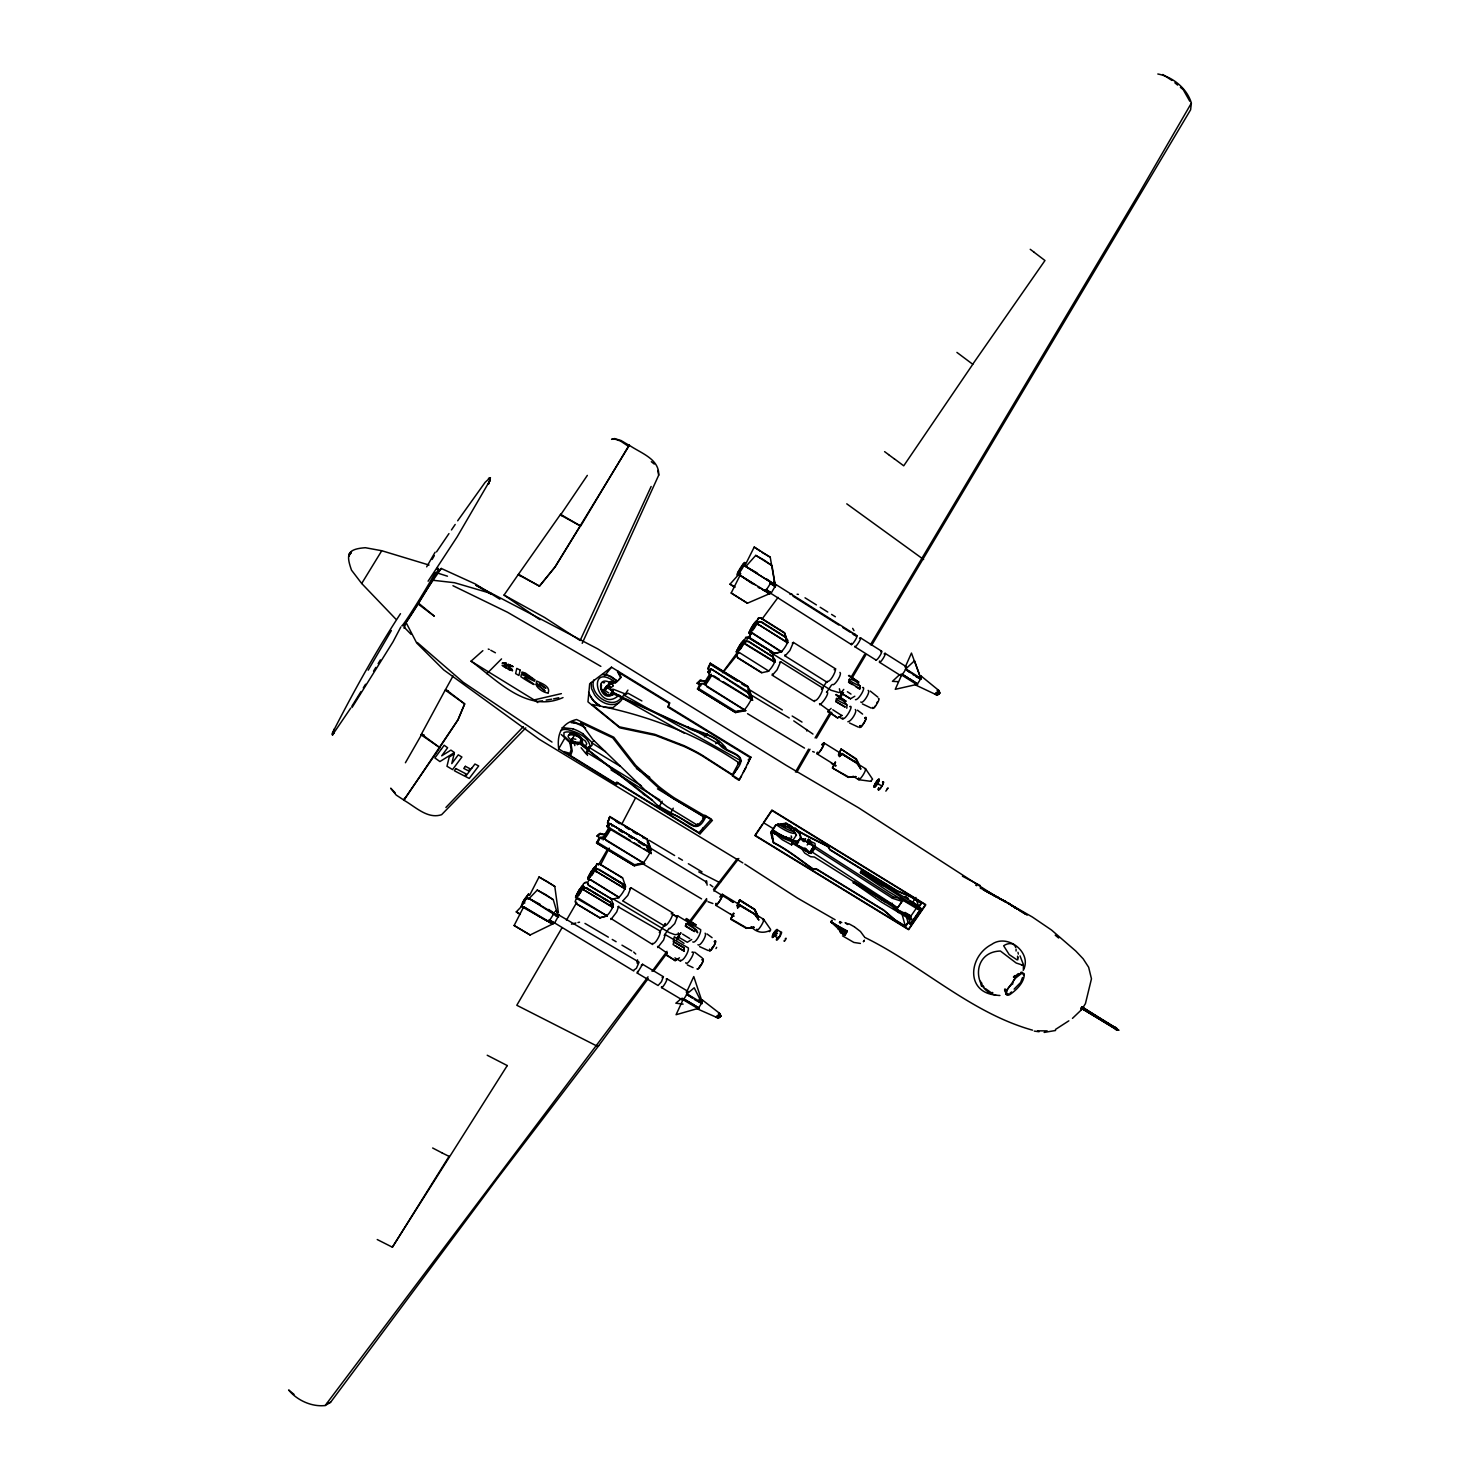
<?xml version="1.0" encoding="UTF-8"?>
<svg xmlns="http://www.w3.org/2000/svg" width="1480" height="1480" viewBox="0 0 1480 1480"><rect width="100%" height="100%" fill="white"/><g stroke="black" fill="none" stroke-linecap="round" stroke-linejoin="round"><path stroke-width="1.5" d="M568.949 734.709L570.744 733.007L574.554 733.71M809.32 853.165L813.834 846.246L800.569 837.846L796.055 844.525L809.32 853.165L813.834 846.246M777 834.128L772.357 831.427L782.273 839.752L791.671 844.895L791.689 843.156L798.534 842.712L782.772 836.515M791.671 844.895L791.948 840.011M429.052 565.046L381.84 550.745L365.338 547.711C347.449 549.062 345.784 554.149 351.519 570.17L361.694 583.49L395.771 619.047M350.131 553.687L351.371 551.707L348.743 555.981L351.426 551.596M591.168 682.484L591.556 688.626L594.646 694.916A17.908 12.95 39.9 0 0 603.082 702.26C609.113 705.646 618.714 705.923 622.229 698.856M697.931 944.74C699.855 947.274 707.311 935.305 705.146 933.177M846.764 708.236C849.372 697.949 821.881 694.12 847.115 704.924M776.612 939.134L779.812 936.507L780.571 932.548M692.77 941.928C695.119 943.981 701.168 933.584 700.706 929.718L677.692 915.861L675.601 916.49M855.94 686.812L859.621 689.07C863.136 679.376 834.165 674.288 859.843 686.035M859.621 689.07L859.991 685.721M769.285 931.66C774.614 926.388 762.163 938.894 751.1 926.647M678.321 932.881L678.21 934.158L674.973 934.713L669.163 932.548L612.702 898.656M680.523 960.187C682.743 962.111 689.088 951.807 688.385 947.977L664.871 934.435M1082.176 1008.195L1081.14 1009.674L1082.25 1008.842M1118.806 1030.136L1083.157 1008.306M588.966 749.139L580.16 741.517M669.7 928.737L674.751 923.594L677.692 915.861M1000.887 899.322L999.925 898.601M657.527 946.404L667.258 953.286M770.34 593.054L851.463 644.614M872.404 707.422L872.516 708.439M652.495 943.389C654.715 945.332 660.691 934.805 660.413 931.179L617.937 906.667M673.234 941.613L674.307 936.785L684.001 943.334M701.039 1000.813A5.125 0.999 -59.3 0 1 701.465 1003.273A5.125 0.999 -59.3 0 1 697.099 1008.768L716.487 1017.333L718.207 1015.465L719.114 1012.949L702.371 999.981M348.743 555.981L350.704 552.817L348.707 556.036L349.039 554.057M717.079 1017.408A3.663 3.441 -4.1 0 1 716.431 1017.186L716.783 1015.964M859.936 726.421L860.454 727.309A5.679 1.091 -58 0 0 862.748 724.885A5.772 1.11 -58 0 0 864.524 722.185A5.772 1.11 -58 0 0 865.596 717.745A5.679 1.091 -58 0 0 864.949 718.226M1157.822 74C1172.456 76.627 1187.201 88.504 1191.363 103.138L1190.605 109.779L871.776 645.077M860.75 702.001C862.581 704.869 871.073 691.53 868.131 690.383M859.584 726.476L859.677 727.513A5.957 1.147 -58 0 0 862.562 724.83A5.957 1.147 -58 0 0 865.726 719.336M860.454 872.682L861.249 870.98L917.896 905.464L919.043 908.48L918.322 909.516L888.426 891.534L860.454 872.682L861.249 870.98M905.02 912.402L910.718 915.861L911.125 919.95L881.248 902.005L853.387 882.505L854.108 881.451L893.643 905.501M853.312 883.172L854.108 881.451M1023.383 969.086L1023.365 964.516L1021.552 965.238M842.749 717.911C843.97 722.518 854.885 704.018 849.687 706.607M832.278 684.482C834.276 686.887 842.62 673.678 839.918 672.401M610.815 918.433L652.643 944.536M827.172 681.337C829.725 682.872 835.645 672.752 835.571 668.868L793.391 642.413L792.299 643.097M819.495 703.629L829.263 710.77M605.745 915.38C607.299 917.804 615.495 904.169 612.905 903.577M814.389 700.484C816.886 702.149 822.825 691.937 822.769 688.071L780.626 661.726L779.535 662.393M579.587 889.184L575.942 896.954L582.399 885.984L579.809 889.036M633.791 970.14L636.4 968.29L639.101 962.185L558.663 914.899M785.048 654.715L785.085 655.955L827.283 682.373M605.93 689.754L610.611 681.503L612.923 681.096L615.606 683.094M779.793 652.144C782.273 653.106 790.949 638.676 786.916 640.119M772.32 673.974L772.32 675.25L814.5 701.557M735.782 711.491L735.579 712.565L697.487 688.977L700.059 683.779L706.053 683.353L705.22 685.037L745.754 710.622L735.579 712.565L697.487 688.977L698.782 688.57L735.782 711.491L745.014 709.734M777.537 937.746L778.795 937.099L777.518 937.784L774.78 936.119L775.132 934.472L776.612 935.379M643.856 862.711L634.568 864.746L634.365 865.8L596.533 842.971L599.215 837.643L605.227 837.07L604.34 838.809L644.614 863.58L634.365 865.8L596.533 842.971L600.436 837.403M767.047 671.421C769.489 672.438 778.129 658.082 774.17 659.396M520.165 670.088L518.907 675.49L515.632 673.585L516.798 668.387L519.98 669.996M1023.476 974.932C1022.217 968.549 1011.913 980.26 1012.708 984.015C1009.878 984.552 1001.423 996.355 1008.935 993.857M908.85 902.837L902.948 900.081L896.547 909.368L910.94 916.046L917.323 906.796M749.398 632.589L749.565 631.793A7.326 1.036 -58 0 1 751.692 627.446L752.821 625.596A7.326 1.036 -58 0 1 757.298 620.657A7.326 1.036 -58 0 1 753.487 628.427A7.326 1.036 -58 0 1 749.361 632.645M404.577 627.132L404.17 628.297L405.983 622.396L418.489 603.119L434.343 616.198L417.989 603.933C424.908 591.445 433.381 580.03 441.243 568.449L475.395 584.027L499.907 599.234M610.334 828.023L604.802 836.811L609.575 828.245M736.67 651.94L736.855 651.145A7.308 1.036 -58.1 0 1 738.982 646.779L740.111 644.947M684.186 950.678L683.779 947.533L673.807 941.928L673.123 944.591L684.019 951.011L674.954 945.646M1004.883 991.711L1005.161 990.416M696.433 929.736C701.909 941.428 687.83 914.585 685.407 926.24L694.49 931.605M686.11 923.557L685.555 925.907L694.657 931.272M915.676 685.037L935.36 694.342L937.34 692.122L938.172 689.939L921.318 676.212M935.563 694.268A3.774 3.441 59.9 0 0 939.319 693.732L939.264 693.75A3.774 3.663 -84.2 0 1 935.36 694.342L935.49 693.177M627.927 690.068L625.356 693.972L613.497 689.31C610.37 688.477 615.791 692.326 610.426 694.065M554.038 922.577L633.773 971.01M814.814 848.318L815.258 846.579L893.643 897.047L898.638 898.138L901.209 901.135L892.459 898.286L814.814 848.318L811.077 853.405L804.898 848.003M815.351 847.096L814.962 843.415L807.692 840.085L815.351 847.096L811.077 853.405M844.932 707.107L835.738 701.502L836.681 698.43M1004.55 990.139L1004.902 988.936L1006.973 990.139L1006.382 994.615A14.504 4.181 -51.1 0 0 1009.786 994.615C1016.538 990.028 1024.364 982.369 1024.308 973.97A14.504 4.181 -51.1 0 0 1020.96 973.895L1015.28 978.317L1006.973 990.139M849.538 679.209L848.577 682.298L852.258 684.555M685.777 962.703C686.665 967.402 697.173 949.735 691.937 952.195M810.078 842.693L810.078 841.695M767.343 590.724L766.844 592.351L769.378 593.758L769.97 592.204L768.657 591.463L768.101 593.054L771.284 592.943L776.094 584.655L775.076 585.211L770.229 557.183L754.226 547.063L745.476 564.509L743.682 563.38L738.095 573.204L743.866 564.343L742.904 564.916L744.699 566.045M601.528 685.203C599.345 691.734 609.187 698.597 614.404 693.843M665.112 923.816C664.52 929.995 673.77 915.917 672.641 912.827L630.924 887.704L629.555 888.777M754.005 927.368L746.272 928.312L754.005 927.368L746.272 928.312L730.695 919.265L733.507 913.16M848.151 777.333L855.829 776.612L848.151 777.333L832.463 767.99L835.164 762.034M553.946 923.409L550.708 920.949L548.877 922.003L553.354 922.28L552.595 924.02L549.135 921.744L549.746 919.931L547.97 921.004L523.716 906.796L514.134 925.5L530.118 934.99L554.556 923.058L559.292 914.548M550.708 920.949L550.116 922.669L552.595 924.02L521.108 906.26L524.216 899.415M457.671 520.793L485.107 482.369L489.917 477.948A7.659 4.588 33.8 0 0 489.954 479.649L488.696 483.96L490.416 477.688L488.437 478.373M637.566 971.398L637.251 973.082L658.082 985.514L661.468 981.702L663.391 976.708L642.579 964.276L641.303 965.164M759.37 587.468L769.378 593.758L767.047 592.111L767.658 590.39L766.437 589.54L764.698 590.483L740.055 575.313L731.194 593.018L747.418 603.211L771.284 592.943L763.051 590.187M550.283 922.503L550.949 920.708M589.947 876.845L594.312 869.759M551.356 923.354L554.556 923.058L551.356 923.354L551.985 921.67M582.473 888.74L581.751 890.424M770.451 593.61L771.284 592.943L768.213 592.943L768.86 591.241M1022.532 977.485L1020.627 982.498L1014.133 989.121M400.488 613.682C375.384 652.125 353.017 692.659 332.131 733.562A7.567 2.96 30 0 0 332.334 734.746L334.184 732.97M490.25 479.983L457.117 536.907L428.09 581.215M871.221 780.737L872.553 779.146L865.615 768.879M743.811 643.319L741.721 647.315M784.234 940.429C783.29 943.889 787.971 936.23 785.27 938.69M551.448 923.261L552.151 921.485M730.251 900.34L714.637 890.812M844.581 931.586L844.84 935.323L844.303 931.993L838.068 929.052L838.753 928.108L844.581 931.586L845.561 934.195L847.189 930.92L830.965 922.262L832.019 920.209L830.909 921.874L840.566 930.865M1023.217 970.38C1032.744 952.861 1007.547 932.937 991.674 944.425C968.827 956.062 965.201 991.97 995.633 995.078M333.999 729.252L332.63 735.042M838.642 928.33L840.585 932.529L839.438 927.054L847.356 931.568M877.529 782.532L878.639 780.071M587.486 755.466L586.376 752.136L588.596 747.123L620.083 766.196M752.562 700.318L748.899 692.381L710.77 668.701L708.032 671.643L710.64 676.379L711.529 675.417L752.562 700.318L751.859 697.913A8.806 1.369 -58.2 0 0 751.581 695.841L750.934 696.396M669.182 704.369L668.202 706.478L750.934 757.205L743.274 772.357M488.308 483.812L490.084 479.927M651.237 853.553L647.315 846.19L609.464 823.25L606.948 825.84L609.668 830.298L610.482 829.448L651.237 853.553L650.59 851.111A8.695 1.332 -58.8 0 0 650.608 848.614M838.383 754.966L841.066 749.028L856.402 758.926L860.232 766.751M835.608 762.237L832.463 767.99L848.336 776.797M838.938 754.874L841.066 749.028L855.976 759.314L859.677 766.844M582.195 643.319L658.711 475.173C659.433 458.837 640.452 453.01 629.37 445.295L628.612 446.239M835.738 701.502L845.08 706.793M704.055 684.001L705.886 681.077L699.837 680.412L697.135 683.298L700.91 685.647M736.837 905.927L739.649 899.877L754.874 909.479L758.593 917.286M733.618 913.66L730.695 919.265L733.913 913.401M737.965 904.243L739.649 899.877L754.763 909.59L758.334 917.101M737.41 905.852L739.982 900.266M686.48 992.266L693.769 976.578L702.057 1001.553M594.387 870.924L593.369 872.941M651.145 486.476L580.141 640.507L544.714 617.548L504.051 595.071L518.185 574.647L539.423 586.099L555.074 566.933L580.419 525.899L560.55 514.356L518.444 574.277L520.923 576.442M684.019 951.011L683.779 947.533M747.363 764.327L750.416 757.723L667.721 707.033L669.83 702.945L611.481 667.202L589.688 683.741L587.967 701.871L619.861 727.864L655.363 735.375L684.297 746.586A206.886 205.554 -66.4 0 1 702.13 755.836L739.445 779.72L741.535 776.001M673.807 941.928L683.63 947.866M772.32 656.584L748.751 641.358L746.364 641.043L744.755 642.727L745.273 644.244L774.743 662.3L772.32 656.584L748.566 641.728L746.179 641.413L744.57 643.097M787.545 642.93L785.325 636.807L761.553 621.877L759.148 621.563L757.335 623.654L787.545 642.93L785.325 636.807M739.63 652.736L768.897 671.143L761.553 672.79L737.798 658.008L736.726 655.677C735.486 652.514 742.276 652.162 738.132 652.773M736.726 655.677L738.354 652.551M751.1 633.144L749.694 636.048L750.563 638.583L749.49 636.271L751.1 633.144L752.599 633.107L781.68 651.811L774.336 653.438L748.121 637.196L745.624 637.602L747.918 637.399L771.727 651.959L774.28 659.747M624.93 888.962L622.414 883.468L598.901 869.297L596.625 868.908L595.034 870.684L624.93 888.962L622.229 883.856L598.716 869.704L596.44 869.297L595.034 870.684M745.273 644.244L744.755 642.727M757.335 623.654L759.148 621.563M758.038 624.801L757.52 623.284M773.448 935.268L774.743 934.195M687.423 726.754L688.441 727.476L612.405 692.696L609.002 684.334L617.419 681.207M612.702 907.462L610.167 902.023L586.672 887.908L584.396 887.501L582.824 889.258L612.702 907.462L610.167 902.023M765.16 591.112L765.918 589.558L771.284 592.943L765.16 591.112A7.474 1.036 -57.9 0 0 770.913 582.343L775.39 586.691L772.024 565.656L764.106 560.087L755.762 555.389L745.809 566.526L775.132 585.007L774.077 585.988L771.598 582.436L771.727 584.027L772.782 583.287L775.132 585.007L743.996 565.379M736.448 651.57C739.112 656.102 734.154 650.83 738.002 649.887M748.936 632.645L750.693 630.554L748.936 632.645L749.935 634.439L749.12 632.274M758.963 621.952L761.553 621.877M599.715 917.859L607.115 915.898L599.715 917.859L576.22 903.818C574.443 902.134 575.609 897.694 578.384 898.175L607.115 915.898L576.701 898.471M587.579 882.765L588.892 879.934L590.576 879.638L619.324 897.435L611.924 899.359L588.411 885.262L587.394 882.95L588.596 885.077L612.11 899.193M698.394 688.977L701.298 683.538M710.048 672.179L708.457 669.108L710.308 663.188L707.755 668.312L709.66 672.586M705.886 681.077L699.837 680.412M710.64 676.379L708.032 671.643M576.756 898.009L575.665 896.436L578.662 894.993M589.151 876.586L587.801 877.973L588.855 879.564L587.986 877.585L591.723 870.684M582.824 889.258L584.396 887.501M744.94 641.913L744.2 640.47L745.827 637.38M757.668 622.543L756.909 621.101L758.334 618.252L760.831 617.845L784.456 632.663L787.231 640.23M756.909 621.101L758.537 618.029M608.779 693.01L603.84 689.828L606.707 685.962L608.262 686.961M583.582 890.276L583.028 888.851M584.212 887.889L586.672 887.908M595.774 871.702L595.219 870.277M738.927 764.309C747.03 753.005 720.187 752.839 718.633 741.795C709.808 732.952 697.024 733.618 686.923 727.291L611.943 693.251M603.84 689.828L606.707 685.962M597.476 842.916L600.066 837.754L605.227 837.07M609.057 826.025L607.522 822.973L609.852 816.516L647.389 839.29L651.274 849.983L650.053 849.649L647.26 841.898M609.409 825.655L607.873 822.602L609.852 816.516L607.522 822.973M603.1 838.476A8.713 1.184 -58.7 0 1 603.6 837.18L605.394 834.313L599.511 833.536L597.032 836.089L601.768 838.901M604.857 837.44L603.433 839.66A8.713 1.184 -58.7 0 1 603.008 839.771M609.668 830.298L610.87 828.689L630.443 840.548M716.653 947.348L715.969 948.551M551.041 920.967L554.556 923.058L548.451 921.541L549.284 919.913M575.665 896.436L577.2 894.679M587.801 877.973C589.743 880.119 598.475 861.601 591.945 870.555A7.16 0.999 -58.9 0 0 587.875 879.231A7.197 0.999 -58.9 0 0 590.058 877.048M362.119 582.658L361.694 583.49L381.544 551.078M590.039 877.085A7.16 0.999 -58.9 0 0 595.293 867.169L596.976 864.005L599.289 863.71L622.636 877.807L625.226 885.391L619.232 882.191M579.79 889.055A7.16 0.981 -58.9 0 0 575.554 897.324A7.16 0.981 -58.9 0 0 579.235 893.624A7.16 0.981 -58.9 0 0 583.12 885.706C581.973 881.913 590.613 881.877 584.637 882.691M595.996 868.612L595.274 867.169L596.976 864.005M700.003 833.832L712.435 820.346L674.362 797.923A212.01 187.775 22.2 0 1 658.323 786.084L635.734 765.364L613.774 737.207L576.553 719.502C561.271 723.258 556.869 734.284 558.682 748.88L616.494 784.529L617.956 783.327L700.003 833.832L703.019 827.912M529.562 895.418L539.034 876.993L547.119 881.507L554.797 886.428L558.367 912.605L555.888 911.255M804.491 841.232L805.582 838.753L803.196 841.399M803.714 841.51L804.232 840.344L803.585 841.251M750.952 699.892L750.212 701.317A8.806 1.369 -58.2 0 1 745.439 708.568L744.625 709.475M436.545 572.464L433.196 578.699M581.085 747.715L586.173 753.968L589.021 748.491M600.788 864.413L609.279 848.077M649.646 853.146L648.888 854.608A8.695 1.332 -58.8 0 1 644.226 861.638L643.486 862.47M702.612 818.088L704.85 815.24L711.362 819.125L698.949 832.648L616.864 782.125L615.421 783.309L563.991 751.6L569.911 753.376L571.132 749.768L569.8 741.98L578.421 742.239L651.015 799.015L659.1 807.007L670.274 813.908L673.252 808.173M745.938 767.75L738.909 780.238L734.062 777.222M400.839 626.965L392.996 641.876L352.074 707.459M572.927 741.573L571.336 740.648L572.852 737.762M571.336 740.648L574.037 735.893M577.57 744.773C575.091 744.255 582.528 743.663 580.475 740.13M621.563 824.545L635.641 797.702M711.529 675.417L710.788 676.841A8.825 1.221 -58.2 0 1 706.015 684.112L705.22 685.037M659.1 807.007L662.171 801.198M448.44 690.975L445.203 690.087L421.042 734.802L439.597 747.529L458.06 719.817L464.702 703.962L445.647 689.347L453.065 675.935M704.998 682.021L705.738 680.596A8.825 1.221 -58.2 0 1 709.327 674.917M395.086 792.744L390.683 788.193L396.196 795.056L403.744 800.014L404.632 798.349M610.482 829.448L609.723 830.909A8.713 1.184 -58.7 0 1 605.08 837.976L604.34 838.809M876.845 702.982L877.455 701.853M525.77 727.901L441.614 814.685C427.609 819.457 415.269 806.619 403.929 800.255L404.836 798.571M523.735 900.765C518.37 912.327 532.615 888.962 525.123 898.471M845.08 922.743L848.096 923.927M734.543 772.542C745.217 759.037 742.479 756.595 726.902 749.657C718.299 735.838 702.149 733.007 688.533 727.291M737.318 767.861L732.452 776.223M435.398 572.446L428.904 583.823A34.151 1.221 -58.5 0 1 410.885 613.053A34.151 1.221 -58.5 0 1 401.894 625.615M405.409 762.755L421.745 734.321L424.409 735.172M808.58 749.139L795.426 772.024M810.004 749.269L796.851 772.098M876.271 782.014A4.514 0.944 -58.1 0 1 877.548 780.33L878.121 779.757A4.514 0.944 -58.1 0 1 878.158 782.402L877.399 783.586L880.878 785.38M426.666 566.84L435.12 552.225M558.682 748.88L564.971 737.854M773.874 584.36L774.688 582.935L773.541 582.121L772.782 585.266M576.719 902.467L566.452 920.19M598.346 865.115L607.448 849.391M1191.363 103.138L1139.36 192.881L870.443 644.78M368.187 670.181L391.349 630.554M561.827 928.108L516.798 1005.272L596.958 1046.064L598.771 1045.602L648.166 978.595M432.105 559.44L434.306 555.666M581.178 891.496L579.846 893.68M815.073 737.928L830.373 712.12M838.624 698.209L842.157 692.252M851.592 676.379L864.542 654.53M816.461 738.076L831.76 712.305M839.993 698.412L843.526 692.474M851.759 678.599L865.874 654.808M629.037 445.276L628.26 446.202L620.564 441.059L614.293 438.875L611.573 439.338L614.552 438.561L621.008 440.504L629.037 445.276L580.641 526.085L560.513 515.04L587.338 475.376M373.552 671.162L375.846 667.406M378.121 663.651L380.416 659.877M629.37 445.295L555.074 566.933L539.497 586.191L518.444 574.277M839.364 922.558L839.993 921.615L841.75 922.595M754.467 627.909C760.998 617.53 749.601 630.073 752.451 630.628M351.87 706.238L360.99 691.567M363.285 687.904L365.56 684.241M582.399 743.238C584.156 734.302 558.571 730.972 572.076 740.759M805.342 840.029L804.269 841.658M1083.045 1007.455L1085.432 1003.625L1091.463 978.817L1088.651 967.273L1083.101 958.744L1075.793 951.048L1051.466 929.995L1032.374 917.027L990.564 893.051L858.548 807.784L786.305 765.401L597.55 648.777L475.82 585.155L491.082 594.239M377.233 1239.537L392.385 1247.196L449.069 1156.342M392.385 1247.196L507.233 1065.6M524.401 899.6L528.656 893.827L521.959 905.741M804.547 839.808L804.121 840.474M838.753 928.108L839.438 927.054L831.113 921.577M350.742 708.069L332.464 734.95M486.827 673.678L501.535 658.896M592.037 875.143L592.721 874.051M572.168 738.594L575.831 739.26M713.082 946.46L711.677 948.477M847.189 930.92L845.561 934.195M803.233 839.882L803.899 838.846L802.697 840.659M613.83 693.473C601.065 705.516 592.962 672.568 611.407 683.224M619.066 695.101C597.587 714.988 585.229 660.191 615.384 682.132M621.655 697.228C614.052 708.827 596.237 698.949 593.573 687.867A16.539 11.914 40.3 0 1 594.016 679.783M619.213 702.427L613.035 707.625L603.415 707.237M601.232 684.112L601.305 689.458L607.188 694.601M659.266 932.529L665.482 923.446M821.64 689.292L826.451 682.095M664.168 935.471L669.145 928.256M673.326 914.88L676.767 916.582L673.493 914.621M826.617 692.381L831.409 685.185M762.33 824.379L755.041 835.257L908.498 929.181L925.518 904.502L771.913 810.078L763.476 822.677L773.226 828.615L775.798 824.804L786.454 823.158C799.57 832.889 814.019 838.846 827.986 846.283L829.947 849.502L896.954 890.627L910.885 896.529L921.282 902.985L918.618 906.851L921.004 908.332L915.713 916.194L910.348 923.76L907.98 922.28L905.335 926.129L894.938 919.691L883.671 909.978L816.701 869.038L812.816 868.705C800.014 859.658 787.915 849.779 773.504 842.435L771.543 835.553M773.226 828.615L770.673 832.445L773.577 842.897C787.989 850.26 800.107 860.139 812.89 869.186L816.793 869.519L883.801 910.477L895.086 920.209L905.464 926.647L908.128 922.799L905.89 914.807M770.729 832.926L775.871 825.266L786.528 823.62C799.663 833.351 814.111 839.327 828.097 846.764L830.04 849.983L897.102 891.108L911.033 897.028L921.43 903.485L918.766 907.351L921.152 908.831L915.861 916.693L910.496 924.26L908.128 922.799M774.743 831.52L783.068 838.291L791.93 841.75L796.425 835.072L793.262 829.929M403.929 800.255L457.912 719.835L464.646 703.87L445.203 690.087M796.074 844.766L800.569 837.846L801.42 839.974L799.311 833.573L789.765 824.971M807.173 845.024L808.321 843.341L809.283 844.396M436.526 551.892L448.958 533.596M451.456 529.951L455.193 524.457M912.198 902.911L915.954 897.454M910.015 916.897L910.718 915.861M917.896 905.464L918.322 909.516M403.744 800.014L439.856 747.696L421.745 734.321M972.693 364.284L1044.973 260.517L1034.243 252.358M1023.013 965.238L1016.223 963.036L1000.406 951.03C969.641 951.88 972.86 994.911 999.925 995.485M648.018 976.819L325.175 1405.519C311.836 1407.11 296.925 1400.265 288.637 1389.979L294.039 1394.401M652.051 971.361L666.981 951.326M653.66 971.158L667.351 952.769M722.555 672.494L737.447 652.347M746.938 639.508L750.989 634.014M761.83 619.362L778.073 597.384M740.999 643.449L743.848 640.415A6.549 0.925 -58.1 0 1 739.87 648.518L737.022 651.533M753.061 629.907L753.745 628.982M740.999 648.388L738.964 650.553L743.922 642.82M699.393 966.736L700.077 965.811M676.545 938.598L680.652 933.14M690.235 920.412L706.645 898.582M713.471 889.48L737.207 858.733M325.175 1405.519L330.558 1402.337L497.299 1178.543L598.771 1045.602M676.915 940.041L679.635 936.415M690.568 921.892L706.959 900.081M713.785 891.016L738.835 858.474M874.625 786.787L876.382 784.474M705.923 816.442C695.563 839.271 686.646 816.183 670.274 813.908M604.58 675.879L611.481 667.202M722.795 672.679L737.096 654.974M579.179 894.623L577.829 895.974L582.436 888.111M1081.861 1009.379L1072.464 1018.37M438.95 570.873L441.243 568.449M773.041 832.555L775.002 833.702L773.152 832.685M1017.87 959.761L1017.814 957.061M887.13 788.692L888.13 787.971L885.854 791.134M608.28 684.297L610.611 681.503M610.962 692.991L613.312 690.216M734.691 587.43L730.029 584.156L738.372 574.832M770.026 583.305L770.913 582.343M736.263 651.94L737.817 650.275M1014.762 975.598L1013.448 977.004L1015.28 978.317M618.788 679.764L621.174 677.119L617.937 671.143M701.058 680.226L697.135 683.298L700.706 680.948M708.698 672.049L710.77 668.701L748.029 692.936L751.359 700.133M708.328 672.79L711.01 669.941M750.897 633.385L752.599 633.107M892.459 898.286L893.643 897.047M445.906 807.47L523.365 726.625M706.053 683.353L700.059 683.779M704.462 736.892L707.348 733.821M758.334 618.252L760.831 617.845M737.798 658.008L736.929 655.474M744.2 640.47L745.143 641.691M787.027 640.452L784.456 632.663M697.857 823.62L695.267 826.303L657.601 805.416M715.746 743.719L718.614 740.721M522.422 902.596L524.901 902.93M520.072 914.474L516.261 911.902L521.015 906.963M529.119 898.527L537.24 890.091L545.473 894.438L553.261 899.674L558.423 917.174L529.119 898.527L540.274 904.391M774.336 653.438L781.68 651.811M600.695 833.37L597.032 836.089L600.325 834.128L605.005 835.072M606.948 825.84L610.093 823.676L647.315 846.19L610.093 823.676M607.281 826.95L609.705 824.434M605.394 834.313L604.58 835.146L605.338 833.702A8.713 1.184 -58.7 0 1 608.854 828.115M937.229 690.476L938.172 689.939A3.774 3.645 -22.9 0 1 939.319 693.732A3.792 3.645 -23.1 0 1 935.249 694.25M643.245 794.002L644.318 794.63L579.513 743.46L570.891 743.201L572.224 750.989L570.984 754.596L565.064 752.821M662.115 977.577L663.391 976.708M576.22 903.818L575.387 901.32M596.791 864.191L599.289 863.71M553.132 914.029L553.853 913.29L558.423 917.174L553.39 912.549M844.303 931.993L846.468 932.937M588.892 879.934L590.576 879.638M748.196 759.924L750.934 757.205M680.985 932.863L677.84 936.711L687.312 942.279L691.715 939.523M624.486 885.725C628.538 883.893 620.712 897.472 617.789 897.768M848.521 675.75L858.918 682.225L849.095 675.361M1013.985 977.226L1018.333 973.581M835.738 694.897L846.116 701.335L836.293 694.49M843.766 689.403L840.899 692.918L850.482 698.801L854.811 696.229M840.899 692.918L850.482 698.801M718.503 1017.278A3.663 3.071 12.6 0 0 720.371 1016.686L720.335 1016.668A3.663 3.589 -55.3 0 0 719.114 1012.949L718.448 1013.375A3.663 2.608 43.1 0 1 719.668 1014.614M828.079 712.102L828.245 711.14L837.643 717.948L841.99 715.377M482.868 650.663L471.047 661.153C497.299 680.356 527.361 713.563 563.01 697.58M828.06 711.325L831.131 708.402M754.763 909.59L739.686 900.524M837.643 717.948L828.264 711.917M641.876 700.947L627.946 693.177L620.897 697.357L684.297 733.192M899.6 674.658L892.44 681.337L898.286 681.688M905.316 669.33L914.529 660.727L921.134 679.302L915.861 675.971M839.179 756.298L842.49 753.616L839.697 756.169M839.438 756.724L842.194 753.524L857.605 763.347L842.231 754.19M671.217 913.845L672.641 912.827M685.777 919.08L696.229 925.074L686.535 918.507M855.976 759.314L859.991 766.548M665.574 955.044L665.723 954.101L675.028 960.594L679.449 957.838M675.028 960.594L676.009 960.317M745.754 710.622L743.589 710.437A8.806 1.369 -58.2 0 1 742.904 709.568M737.373 907.629L740.463 905.279L737.91 907.499M737.632 908.073L740.148 905.205L755.466 914.696L740.185 905.852M681.559 998.408L675.842 1003.2L683.094 1004.143M834.165 669.737L835.571 668.868M821.382 688.922L822.769 688.071M737.78 763.421L740.999 760.794L623.543 694.879M747.271 687.368L748.121 686.683L752.154 697.376M826.469 692.104C830.613 691.364 822.825 703.37 819.606 704.739M772.597 583.657L771.469 584.563L770.081 582.269M862.507 687.497C866.67 686.498 858.641 700.299 855.44 699.726M555.832 915.88L558.015 915.769L555.703 914.159M855.311 709.494C857.697 711.196 851.055 721.87 847.874 721.759M773.948 584.138L772.949 584.915L775.39 586.691L773.948 584.138L775.39 586.691M861.157 725.922L860.287 726.384A4.829 0.925 -58 0 1 860.158 726.125M1010.137 993.024L1011.543 991.952M437.784 569.19L438.469 568.69A33.596 1.221 -58.5 0 1 425.593 591.815L416.38 606.782A33.633 1.221 -58.5 0 1 403.245 625.799M610.445 817.496L647.389 839.29L642.727 837.643M556.036 915.491L558.015 915.769L527.343 897.472L526.639 898.212L528.416 899.266M1055.462 1029.47L1068.838 1020.83M748.029 692.936L748.899 692.381L751.711 699.374M710.937 664.113L748.121 686.683L710.308 663.188L710.548 664.538L737.614 681.374M585.229 746.29L586.783 743.774L585.322 741.036L575.165 733.913M592.851 741.61L594.276 740.832M588.115 747.622L590.076 745.865C587.893 735.986 575.646 731.509 566.692 729.474M589.965 747.16L592.111 745.217L591.482 741.943L582.732 733.654M581.233 741.85C583.416 737.447 573.704 732.952 569.671 734.45A7.104 2.627 26.4 0 0 569.393 734.913M574.777 745.643C576.442 743.589 568.209 740.74 570.596 743.996M765.882 591.297L767.658 590.39L764.698 590.483L767.047 592.111M785.214 826.562L785.473 826.432A5.716 1.203 33.9 0 0 784.974 825.23L784.418 824.619A5.79 1.221 33.9 0 0 783.697 823.953M622.877 900.821L627.835 895.382L630.924 887.704M610.907 919.543L616.716 911.957L618.732 906.167M768.213 592.943L770.081 592.093M657.693 947.57L663.577 940.077L665.445 934.213M503.533 663.836L505.79 662.966L502.33 663.225L505.79 662.966M608.539 684.907L616.957 681.78L620.712 677.692L617.475 671.716L669.349 703.5M785.085 655.955L789.913 650.46L793.391 642.413M772.32 675.25L777.111 669.793L780.626 661.726M830.909 921.874L835.553 925.055M571.484 924.149L575.85 923.002M327.265 1403.244L330.558 1402.337M755.466 914.696L758.907 920.098L755.041 915.047M857.605 763.347L860.879 769.138L857.16 763.699M561.383 693.639L534.095 699.929L471.047 661.153M872.867 708.328L873.293 708.217A5.698 1.091 -57.9 0 0 875.605 705.775M917.822 684.204L895.271 689.31L902.005 674.232L908.535 678.043M553.52 698.893L558.755 697.746M637.917 864.283L644.614 863.58M577.995 922.521L579.549 922.188M538.905 701.483L542.531 700.78M735.394 711.899L739.075 711.196M791.93 841.75L799.515 840.344M562.067 727.605L572.76 728.789M607.54 685.296L605.986 687.645M581.252 741.924C586.265 736.559 569.06 729.603 563.954 732.655L563.954 735.912L570.299 741.887M610.981 694.768L608.521 694.916M720.612 881.932L718.947 882.21L698.782 871.905M1047.174 1030.876L1037.517 1030.839M1044.14 1032.43L1055.591 1030.487M603.285 682.835L604.617 682.613M546.139 700.096L551.67 699.189M790.043 594.442L792.096 594.183M1017.667 958.189L1017.574 956.191M1082.861 1008.842L1113.496 1027.601C1122.006 1031.245 1110.833 1026.029 1117.493 1029.618L1118.658 1030.228M991.027 992.895L988.418 992.155M637.251 973.082L642.579 964.276M1081.769 1007.14L1117.567 1029.377L1115.68 1027.453L1115.513 1029.525L1117.4 1029.71L1117.159 1028.545M1116.549 1029.692L1116.956 1028.526M571.225 722.684L573.056 722.74A13.024 4.884 27.9 0 1 575.184 723.091M1116.345 1029.692L1117.4 1029.71L1116.383 1029.34M860.398 943.445L853.886 942.446L842.49 935.841M602.471 674.602L608.521 675.49L617.012 680.856M350.002 553.261L351.371 551.707L349.761 552.909L350.797 552.614M991.674 992.507L992.803 992.599M797.11 594.239L798.386 594.368M432.345 580.197L454.508 582.713L491.786 593.665M871.128 781.366L858.715 779.701L853.072 776.205M1034.317 1031.116L1039.071 1031.745M1083.397 1008.861L1117.123 1028.896M878.121 783.679L878.917 784.511M577.015 895.067L578.458 895.382M604.524 674.307L611.203 676.563L617.16 681.004M896.196 910.293L898.767 912.605L897.01 910.737M421.042 734.802L423.724 735.542M1017.019 959.854L1009.212 954.6L1003.662 945.776C1007.251 943.056 1014.355 942.038 1015.761 947.589M573.685 721.778L582.824 725.366M572.464 722.277L575.683 723.221A17.816 6.586 27.7 0 1 585.673 728.068M1032.522 1030.173C970.066 1012.616 922.096 965.46 864.746 937.377M438.764 573.445L447.46 576.201M772.986 832.278L775.002 833.702L773.485 832.981M488.271 649.073L489.251 649.424M712.898 903.522L707.976 901.709M923.631 559.514L846.764 503.829M812.668 751.544L814.333 752.154M708.254 950.548L699.615 946.627M718.614 1016.149L720.371 1016.686L718.54 1014.892M858.326 727.124L849.576 722.999M871.147 708.051L862.396 703.907M680.671 961.316L674.917 957.875M938.468 693.362L939.319 693.732A3.774 2.294 41.6 0 0 939.005 692.603M812.243 852.091L897.01 907.259M782.384 825.637L783.29 826.062A5.79 1.221 33.9 0 0 785.214 826.562M687.349 964.905L693.066 967.624M675.601 916.25L676.563 916.952M804.51 748.103L747.548 713.693M452.954 585.71L507.51 612.258L600.862 666.37M806.415 849.557L796.055 844.525L809.32 852.924M995.541 896.38L993.58 895.382M701.557 898.897L642.098 863.377M553.261 899.674L537.24 890.091M442.298 1153.013L432.641 1147.999M442.224 1152.994L449.143 1156.417M558.423 917.174L554.279 913.918M774.133 833.425L773.688 833.129M507.326 1065.6L487.216 1055.24M1162.781 74.5L1171.938 80.438M842.805 719.206L838.938 716.801M962.426 876.216L980.26 885.577M516.261 911.902L520.312 914.029M690.549 996.336L686.554 994.227L694.212 987.789L702.149 1003.533A45.954 39.331 50.2 0 1 700.78 1002.941M1017.5 909.275L1003.662 900.58L1006.289 902.412M772.024 565.656L755.762 555.389M987.197 891.83L991.655 894.346M999.666 898.563L1002.682 900.413L1001.479 899.748M989.177 892.477L986.901 891.663M614.33 692.918L622.322 697.21M554.797 886.428L539.034 876.993M1015.003 907.332L1007.233 902.486L1010.655 904.798M987.382 892.088L999.463 898.712M990.25 992.026L985.439 988.585M490.787 650.257L495.412 652.791M1000.998 899.544L1005.549 902.06M849.113 923.89L853.96 926.573M547.637 921.318L541.495 917.878M651.071 848.503L705.812 881.673M514.134 925.5L530.118 934.99M770.229 557.183L766.085 554.834M773.43 582.232L774.688 582.935M691.604 728.715L725.404 747.604M730.029 584.156L734.95 586.913M745.809 566.526L757.094 572.871M718.207 1015.465L720.26 1016.63A3.663 2.608 43.1 0 0 720.002 1015.188M975.635 885.114L976.708 885.706M906.926 670.237L910.163 672.087M752.118 695.619L789.229 717.966M1013.097 906.352L1011.247 905.224M1016.742 908.628L1017.592 909.109L1014.762 907M540.274 917.174L523.716 906.796M835.109 919.746L797.387 898.046L744.81 864.116M731.194 593.018L747.418 603.211M571.761 740.204L578.532 744.126M731.324 919.024L746.457 927.793M611.666 877.474L625.226 885.391M585.951 888.055L589.817 890.312M593.702 892.57L597.568 894.827M603.192 898.379L607.244 900.451M765.401 554.427L761.996 552.391M665.723 954.896L675.195 960.464M584.97 923.409L608.336 937.154M612.239 939.449L616.124 941.724M621.97 945.165L631.701 950.9M758.038 587.264L759.296 588.004M734.117 916.139L730.62 914.196M583.768 889.887L612.887 907.055M595.977 871.313L625.115 888.555M936.97 692.714L939.264 693.75L937.34 692.122M555.592 910.959L558.367 912.605L556.054 911.088M666.851 978.761L687.608 991.156M686.942 993.894L701.742 1002.719M692.399 997.705L686.554 994.227L692.252 998.02M698.245 1001.202L702.149 1003.533M683.057 999.666L697.838 1008.49M661.56 987.567L682.317 999.944M649.202 840.326L674.64 855.533M678.562 857.882L682.484 860.213M688.348 863.728L702.057 871.923M586.469 888.296L609.982 902.412M576.404 903.633L599.881 917.693M919.043 908.48L861.175 871.646M911.846 918.913L854.016 882.135M845.117 934.916L840.788 932.215M623.117 901.098L664.89 926.202M831.39 763.421L835.571 766.029M742.831 862.914L539.257 739.297L443.686 669.866L416.694 643.005L405.983 622.396M715.802 905.316L733.451 915.972M605.949 840.363L643.486 863.081M597.827 842.546L634.568 864.746M599.104 863.895L622.47 877.973M879.657 898.49L885.355 901.93M657.471 788.84L702.723 816.257M615.846 821.345L619.695 823.676M625.448 827.172L629.278 829.503M633.126 831.816L636.955 834.147M618.844 830.188L622.747 832.537M628.593 836.089L632.496 838.457M638.343 841.99L644.188 845.524M722.407 894.327L763.569 919.265L770.654 929.496M634.365 842.916L640.23 846.468M644.133 848.836L650.016 852.388M780.293 931.641L777.537 929.976L775.927 932.696L777.426 933.584M883.024 885.743L860.546 872.016M844.988 935.175L840.696 932.418M686.535 923.798L695.933 929.514M781.126 824.397L790.505 828.837A12.414 2.608 33.9 0 0 791.486 828.874M1081.103 1008.083L1113.663 1027.971C1115.513 1030.487 1117.067 1026.824 1114.107 1026.75L1083.508 1007.917M1080.881 1008.065L1115.236 1028.378L1081.824 1006.752M853.387 882.505L870.203 892.736M729.585 899.785L733.266 902.042M848.725 681.984L859.769 688.737M745.457 643.856L774.928 661.912L772.505 656.213M1008.417 903.485L1009.933 904.41M789.469 838.291A15.633 3.349 33.9 0 1 787.527 838.624L785.788 838.198A16.003 3.423 33.9 0 1 775.668 833.037L771.82 830.687L773.577 842.897M792.596 843.397L802.03 849.187L804.713 853.091L810.596 856.698L814.444 857.049L885.244 901.542M893.273 907.999L896.677 910.089M586.376 752.136L641.413 785.843M758.223 624.43L787.73 642.561M748.862 689.365L782.328 709.956M792.17 716.024L802.012 722.074M611 769.915L659.988 800.014M915.713 916.194L917.045 917.008M817.256 753.986L836.108 765.678M706.7 686.627L744.218 709.882M590.39 879.823L619.14 897.601M741.48 683.76L745.346 686.165M823.935 742.904L865.375 768.638M713.785 675.842L719.41 679.338M723.165 681.67L751.322 699.152M682.595 934.121L689.754 938.561M750.767 638.361L774.54 653.235M769.766 651.959L830.983 690.235L838.994 692.585L840.196 691.937L839.382 688.774M738.021 657.786L761.756 672.586M805.028 597.791L816.405 604.913M820.198 607.281L827.783 612.035M831.575 614.404L835.368 616.772M761.349 622.266L785.14 637.177M844.84 935.323L840.585 932.529M916.065 683.094L902.005 674.232L906.611 677.359M740.832 573.759L739.038 572.63L738.261 574.185L755.503 585.026M901.653 675.028L916.657 684.463M737.965 572.149L739.76 573.278M854.996 646.834L876.123 660.135M879.638 662.356L900.691 675.601M760.627 618.067L784.234 632.885M775.927 584.526L856.902 635.586M860.435 637.806L881.543 651.126M885.059 653.327L906.112 666.611M792.929 596.107L838.864 625.078M842.693 627.483L850.352 632.312M905.797 668.886L920.801 678.34M912.346 673.752L907.074 670.44L909.96 672.549M599.733 705.553L594.22 701.465L590.317 696.044M719.391 1016.039L720.371 1016.686A3.663 3.441 -4.1 0 1 717.782 1017.519M807.359 840.677L809.264 841.88M800.569 838.087L813.834 846.486M689.144 1002.46L683.427 998.852L676.082 1014.707L699.023 1008.158A41.588 19.222 24.9 0 0 697.82 1007.307M752.377 633.329L781.459 652.033M832.759 709.734L841.805 715.562M606.171 687.035L612.776 691.271M847.393 691.734L851 694.083M1014.059 907.037L1020.756 911.051M1024.734 913.623L1022.329 911.884L1025.196 914.011M547.97 921.004L549.135 921.744M1017.223 909.016L1014.411 907.203L1015.206 907.795M793.761 720.89L812.964 734.062M1018.629 909.941L1022.791 912.661M636.382 768.527L649.757 777.278M591.945 742.886L605.487 751.748M993.265 895.16L992.062 894.235M1023.883 912.883L1024.918 913.678M986.79 891.737L985.07 890.239L989.917 892.865M845.987 923.391L847.688 924.501M548.729 909.404L549.894 910.182M981.407 888.611L981.869 888.426M980.13 887.889L981.295 888.666M777.925 823.713L780.682 825.581A16.021 3.386 33.9 0 0 790.783 830.761L792.522 831.205A15.633 3.293 33.9 0 0 794.464 830.872M773.318 831.26L784.899 837.162A12.414 2.664 33.9 0 0 786.454 836.903M772.912 831.187L775.668 833.037M552.003 742.072L463.166 682.225L417.323 642.524M551.06 910.959L552.225 911.754M740.055 575.313L752.524 583.804M539.941 619.732L504.051 595.071M754.226 547.063L760.443 551.337M993.95 895.252L996.91 897.121L990.601 893.236L995.837 896.418M1015.502 907.666L1016.927 908.85M569.319 742.091L561.309 734.561M766.862 579.087L770.433 581.585M983.201 889.184L984.607 890.165M644.244 794.705L652.088 800.236M534.095 699.929L537.813 702.593M706.977 933.917L712.084 937.673M694.712 952.177L702.241 957.967M888.555 454.619L894.383 458.911M729.455 899.896L732.933 902.449M894.346 458.819L903.725 465.812L972.786 364.302L956.913 352.407M1025.992 914.326L1027.139 915.177M884.596 451.641L888.611 454.601M710.123 884.688L712.898 886.835M857.438 710.178L862.6 714.1M1030.228 249.306L1034.298 252.358M870.277 691.068L877.862 697.135M854.33 926.776L860.454 931.494L864.394 936.859M651.311 461.704L654.252 464.054M1180.411 87.357L1183.168 89.558L1189.772 101.214M852.258 633.514L854.552 635.383M1055.222 935.175L1058.663 938.024M651.274 849.983L646.927 839.604M1174.861 82.788L1177.655 85.1M1011.71 905.427L1013.763 906.796M1009.897 904.28L1008.546 902.985M560.55 514.356L562.604 516.187M785.491 823.287L796.425 835.072M795.038 827.875L799.311 831.852L801.42 838.438M633.662 952.047L635.752 954.008M939.023 693.436L939.319 693.732A3.774 2.96 47.8 0 1 935.86 694.065M404.762 627.816L411.052 634.31M714.933 941.983L714.396 941.928A5.569 1.054 -59 0 1 715.506 941.132L715.432 942.852A5.569 1.054 -59 0 1 711.788 949.18A5.698 1.073 -59 0 1 709.919 950.789M916.231 905.557L913.16 902.301L909.553 900.95M900.802 897.583L902.948 900.081L896.547 909.368L893.346 905.612M595.293 867.169L595.108 866.929A7.234 0.999 -58.9 0 0 592.981 869.075M982.812 985.477L983.996 987.03M1006.363 901.801L1001.775 899.507M607.651 826.192L610.056 829.54M575.868 896.048L576.941 897.62M591.667 698.505L588.577 692.233M852.647 628.352L853.997 630.628M646.852 845.95L650.404 852.61M646.482 846.708L650.035 853.387M757.113 620.879L757.871 622.322M595.46 866.984L596.181 868.427M583.305 885.484L583.841 887.112L582.935 885.466A7.215 0.999 -58.9 0 0 580.845 887.575M754.467 909.849L758.038 917.36M981.018 984.811L981.592 986.235M1020.016 955.895L1023.069 963.739M747.678 686.961L751.322 696.636M748.01 689.31L750.193 695.101M919.395 674.658L911.458 653.068L905.149 667.202A5.291 1.036 -57.7 0 1 905.945 668.553A5.291 1.036 -57.7 0 1 902.097 674.584A5.291 1.036 -57.7 0 1 900.654 674.27M981.536 982.702L981.98 983.996M610.944 898.323L613.053 903.836M854.755 633.903L855.292 635.567M916.453 899.489L918.766 907.351M908.239 916.25L910.496 924.26M901.783 913.216L905.464 926.647M556.758 915.158L557.127 916.527M892.163 903.17L892.699 905.242M1017.963 952.269L1018.351 954.119M657.768 470.455L658.711 475.173M806.545 729.529L806.804 731.009M553.021 913.271L553.261 914.566M637.01 961.538L637.307 963.462M839.993 921.615L840.288 923.52M706.645 880.933L707.107 885.17M637.51 959.836L637.64 962.019M705.979 881.155L706.034 882.968M980.648 981.295L980.704 983.164M1016.057 949.217L1016.076 951.03M561.309 730.454A16.465 5.994 27.4 0 1 566.729 729.51M572.741 728.771A17.834 6.567 27.6 0 1 582.769 733.636M776.815 825.063A17.372 3.663 33.9 0 0 794.113 833.277A17.002 3.589 33.9 0 0 794.89 832.87M773.393 830.151A17.353 3.7 33.9 0 0 790.709 838.346A17.002 3.626 33.9 0 0 791.115 835.904M600.066 705.831A17.871 12.95 39.9 0 1 591.649 698.505M718.577 1017.001A3.663 2.479 20 0 0 720.371 1016.686A3.663 3.441 -4.1 0 0 719.188 1013.115M666.13 979.057A5.143 0.925 -59.2 0 1 666.462 980.796A5.143 0.925 -59.2 0 1 663.059 986.457A5.143 0.925 -59.2 0 1 661.56 986.679M686.295 992.007A5.125 0.962 -59.3 0 1 687.368 992.877A5.125 0.962 -59.3 0 1 683.63 999.092A5.125 0.962 -59.3 0 1 682.558 998.223M719.021 1013.819A3.663 2.479 20 0 1 720.371 1016.686A3.663 3.478 72.4 0 1 716.635 1017.352M719.151 1013.411A3.663 3.071 12.6 0 1 720.371 1016.686A3.663 3.589 -55.4 0 1 716.487 1017.333M716.45 1016.889A3.663 3.071 12.6 0 0 717.115 1017.13A3.663 2.608 43.1 0 0 720.371 1016.686A3.663 3.497 72.6 0 0 718.966 1012.949M716.857 1017.204A3.663 3.163 51.9 0 0 720.371 1016.686A3.663 1.887 38 0 0 719.965 1015.687M718.392 1016.594A3.663 1.721 24.6 0 0 720.371 1016.686A3.663 3.163 51.9 0 0 718.744 1013.079M717.504 1016.52A3.663 1.887 38 0 0 720.371 1016.686A3.663 1.721 24.6 0 0 718.818 1014.337M717.856 1016.039A3.663 1.018 34.3 0 0 720.371 1016.686A3.663 1.018 34.3 0 0 719.798 1015.928M700.096 1002.626A45.954 39.331 50.2 0 1 698.079 1001.608M697.413 1001.239A45.954 39.331 50.2 0 1 694.157 999.296M699.004 999.481A45.602 21.146 25 0 1 699.615 999.888M700.854 1000.72A45.602 21.146 25 0 1 701.465 1001.146M701.372 1001.22A42.569 20.258 24.7 0 1 700.688 1000.869M554.519 911.902A7.252 0.981 -59 0 1 548.451 921.541M692.104 1003.717A41.588 19.222 24.9 0 0 691.438 1003.329L683.427 998.852L699.023 1008.158A46.935 22.256 24.7 0 1 696.969 1007.085M692.751 1004.088A41.588 19.222 24.9 0 1 694.712 1005.272M695.341 1005.66A41.588 19.222 24.9 0 1 696.599 1006.474M700.947 1002.57A42.532 36.963 51.8 0 1 701.557 1003.052M697.099 968.882A5.92 1.11 -59.1 0 0 697.765 968.975A5.883 1.11 -59.1 0 0 701.002 964.96A5.883 1.11 -59.1 0 0 703.351 959.891L703.167 959.003A5.92 1.11 -59.1 0 0 702.094 959.651M697.469 968.753A5.569 1.054 -59.1 0 0 699.91 966.903A5.569 1.054 -59.1 0 0 703.13 961.13L703.24 959.355A5.569 1.054 -59.1 0 0 702.186 960.058M709.679 949.05A5.902 1.11 -59 0 0 711.51 949.254A5.902 1.11 -59 0 0 715.635 941.613L715.451 940.744A5.902 1.11 -59 0 0 714.322 941.502M780.682 932.308A4.755 0.981 -58.9 0 1 781.237 933.806A4.755 0.981 -58.9 0 1 778.091 939.042A4.755 0.981 -58.9 0 1 776.445 939.356M762.57 919.691A6.383 1.276 -58.9 0 1 763.255 921.688A6.383 1.276 -58.9 0 1 759.018 928.719A6.383 1.276 -58.9 0 1 756.872 929.163M611.61 824.971A8.713 1.184 -58.7 0 1 611.962 826.118M721.445 894.79A6.401 1.165 -58.9 0 1 721.851 897.121A6.401 1.165 -58.9 0 1 717.245 904.391A6.401 1.165 -58.9 0 1 716.043 903.299M721.13 895.456A5.55 1.018 -58.9 0 1 721.63 897.121A5.55 1.018 -58.9 0 1 717.948 903.244A5.55 1.018 -58.9 0 1 716.172 903.707M719.761 897.028A5.55 1.018 -58.9 0 1 720.501 896.121M1020.812 972.36A14.504 4.181 -51.1 0 1 1022.514 972.416M1007.325 994.005A14.504 4.181 -51.1 0 1 1005.605 994.005M437.636 567.654A34.151 1.221 -58.5 0 1 437.1 569.097M880.619 651.737A5.291 0.981 -57.7 0 1 881.47 652.736A5.291 0.981 -57.7 0 1 877.973 658.526A5.291 0.981 -57.7 0 1 875.92 659.525M884.115 653.938A5.291 0.981 -57.7 0 1 884.855 655.252A5.291 0.981 -57.7 0 1 881.026 661.301A5.291 0.981 -57.7 0 1 879.62 661.024M938.116 690.531A3.774 2.905 17.2 0 1 939.319 693.732A3.774 3.386 5.7 0 1 935.231 694.028M937.932 690.994A3.774 2.201 23.3 0 1 939.319 693.732A3.774 2.294 41.5 0 1 936.211 693.713M937.562 690.124A3.774 2.96 47.8 0 1 939.319 693.732A3.774 2.905 17.1 0 1 935.323 693.658M936.581 693.251A3.774 1.462 37.4 0 0 939.319 693.732A3.774 3.386 5.7 0 0 938.191 690.161M935.823 693.343A3.774 2.201 23.3 0 0 939.319 693.732A3.774 3.663 -84.1 0 0 938.061 689.846A3.774 3.441 60 0 1 939.319 693.732A3.774 1.369 27.4 0 1 937.377 693.38M937.673 691.548A3.774 1.369 27.4 0 1 939.319 693.732A3.774 1.462 37.4 0 0 939.134 693.306M937.506 690.698A3.774 2.294 41.6 0 1 938.69 692.029M855.976 636.197A5.31 0.925 -57.8 0 1 856.643 637.473A5.31 0.925 -57.8 0 1 852.813 643.541A5.31 0.925 -57.8 0 1 851.481 643.301M920.116 676.638A5.273 1.054 -57.7 0 1 921.06 677.692A5.273 1.054 -57.7 0 1 917.582 683.482A5.273 1.054 -57.7 0 1 915.436 684.408M859.51 638.416A5.31 0.925 -57.8 0 1 860.305 639.397A5.31 0.925 -57.8 0 1 856.809 645.206A5.31 0.925 -57.8 0 1 854.811 646.242M910.163 679.005A47.083 27.14 23.9 0 1 910.829 679.413M912.161 680.226A47.083 27.14 23.9 0 1 915.38 682.391M916.009 682.835A47.083 27.14 23.9 0 1 916.62 683.279M917.119 683.852A43.993 26.048 23.5 0 1 915.01 682.724M920.449 678.969A43.068 33.652 46.8 0 1 915.695 676.416M914.363 675.583A43.068 33.652 46.8 0 1 913.068 674.713M919.284 677.822A48.174 38.295 47.6 0 1 920.523 678.802M878.417 698.671A5.79 1.11 -57.9 0 1 877.363 703.111A5.79 1.11 -57.9 0 1 872.812 708.402M859.88 726.514A5.772 1.11 -58 0 1 860.213 725.496M864.857 717.911A5.957 1.147 -58 0 1 865.948 717.301M737.003 651.552A6.549 0.925 -58.1 0 1 740.981 643.467M740.111 644.966A7.308 1.036 -58.1 0 1 744.551 640.063A7.308 1.036 -58.1 0 1 740.703 647.851A7.308 1.036 -58.1 0 1 736.633 652.014M876.234 781.921A4.81 0.999 -58.1 0 1 879.176 780.182A4.81 0.999 -58.1 0 1 874.81 787.027A4.81 0.999 -58.1 0 1 875.568 782.994M882.505 782.18A4.81 1.018 -58.1 0 1 883.042 783.993A4.81 1.018 -58.1 0 1 879.268 789.543A4.81 1.018 -58.1 0 1 878.75 787.73M864.894 768.749A6.475 1.313 -58.1 0 1 864.69 772.061A6.475 1.313 -58.1 0 1 860.102 778.85A6.475 1.313 -58.1 0 1 858.733 777.888M877.585 783.401A4.514 0.944 -58.1 0 1 874.125 786.879L874.107 786.472A4.514 0.944 -58.1 0 1 875.624 782.994M882.876 782.088A4.514 0.944 -58.1 0 1 882.432 785.066L881.877 786.065A4.514 0.944 -58.1 0 1 878.399 789.524L878.399 789.118A4.514 0.944 -58.1 0 1 878.565 788.433M822.048 744.385A6.494 1.203 -58.2 0 1 823.861 744.662A6.494 1.203 -58.2 0 1 819.143 752.524A6.494 1.203 -58.2 0 1 817.33 752.21M821.863 744.921A5.624 1.036 -58.2 0 1 823.528 744.884A5.624 1.036 -58.2 0 1 819.846 751.359A5.624 1.036 -58.2 0 1 817.534 752.524M613.349 685.647C607.54 692.196 607.873 676.231 613.349 685.647M777.167 929.921C773.207 942.242 769.212 934.879 777.167 929.921M999.074 898.323L997.927 897.232L999.074 898.323M863.469 941.595L864.32 940.374L863.469 941.595M711.121 674.362L705.498 683.298L711.121 674.362M548.155 692.936C544.64 693.232 536.593 688.404 535.927 684.019L545.047 690.994L536.278 682.521L536.648 681.041C541.18 683.149 551.004 686.498 548.155 692.936M512.987 666.592L509.657 664.909L512.987 666.592M511.007 666.426L509.49 665.667L511.007 666.426M534.761 679.838L534.465 681.244L526.27 677.304L524.309 677.711C544.399 690.605 528.674 682.243 520.868 676.693L521.423 674.344C542.161 684.001 528.193 675.509 521.774 672.956L521.996 672.031L525.418 673.067L534.761 679.838M545.658 688.255L539.608 683.63L545.658 688.255M509.361 664.76L508.954 666.555L507.733 665.963L508.158 664.15L509.361 664.76M512.469 670.644C502.035 668.738 511.543 665.112 512.469 670.644M511.229 670.163L508.824 668.923L511.229 670.163M511.414 669.367L509.009 668.146L511.414 669.367M454.12 753.93L451.77 763.625L458.282 754.837L461.908 757.02L452.547 769.6L446.979 766.27L449.217 757.038L454.12 753.93M506.808 668.276L502.072 665.316C513.19 668.461 497.299 663.373 506.808 668.276M810.43 840.659L808.376 839.29L810.43 840.659M738.871 762.737L732.397 774.651L701.538 754.782A206.904 205.59 -66.4 0 0 683.705 745.513L654.771 734.321L619.269 726.791L591.926 704.462C643.911 714.082 694.934 732.877 738.871 762.737M771.968 810.541L755.096 835.719L908.628 929.699L925.685 905.002L771.968 810.541M441.429 749.01L434.88 757.963L439.911 761.553L454.434 752.543L450.919 750.12L441.688 755.836L447.626 747.752L444.167 745.273L441.429 749.01M754.671 622.803L753.709 624.098A6.549 0.925 -58 0 0 749.75 632.163L752.617 629.093A6.567 0.925 -58 0 0 756.595 621.008L754.671 622.803M455.914 768.582L454.342 770.673L455.489 771.358L464.572 776.038L466.144 773.966L455.914 768.582M465.368 766.326L463.776 768.435L468.494 770.858L470.067 768.768L465.368 766.326M472.12 767.769L465.497 776.519L469.234 778.424L478.688 765.956L474.932 764.032L472.12 767.769M908.387 898.619L904.983 896.529L908.387 898.619M704.887 817.108L697.894 825.489L666.981 806.6L645.058 790.08L592.832 739.519L580.771 722.777L612.739 737.891L634.698 766.029L657.287 786.75A212.01 187.72 22.2 0 0 673.326 798.59L704.887 817.108M504.717 663.762L507.178 665.667L505.957 663.262L504.717 663.762M984.311 890.294L983.072 889.573L986.106 891.367L984.311 890.294M773.633 936.692A4.755 0.981 -58.9 0 0 777.333 929.662A4.755 0.981 -58.9 0 0 773.282 934.102A4.755 0.981 -58.9 0 0 773.633 936.692M739.149 573.093A7.492 0.944 -58 0 0 745.032 562.567A7.492 0.944 -58 0 0 738.76 570.67A7.492 0.944 -58 0 0 739.149 573.093"/></g></svg>
